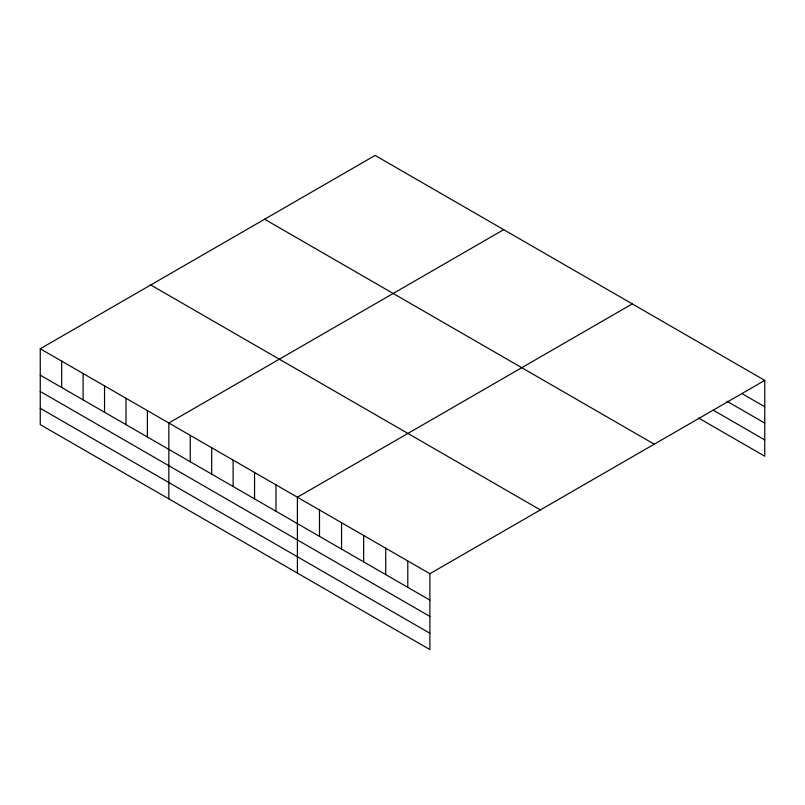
<?xml version="1.0" encoding="UTF-8"?>
<svg xmlns="http://www.w3.org/2000/svg" width="805" height="805" viewBox="0 0 805 805"><rect width="100%" height="100%" fill="white"/><g stroke="black" fill="none" stroke-linecap="round" stroke-linejoin="round"><path stroke-width="1.21" d="M429.88 616.419L429.88 573.713L40.25 348.766L40.25 424.617L429.88 649.575L429.88 616.419L40.25 391.472M40.25 348.766L375.12 155.425L764.75 380.383L764.75 456.234L698.509 417.996M503.699 229.667L168.829 422.997L168.829 498.848M632.277 303.898L297.407 497.228L297.407 573.09M429.88 573.713L764.75 380.383M742.673 394.017L764.75 406.767M726.905 401.232L764.75 423.088M713.23 410.168L764.75 439.912M264.614 219.232L654.244 444.179M150.756 284.96L540.386 509.917M40.25 375.14L429.88 600.097M40.25 408.296L429.88 633.243M407.803 560.964L407.803 587.348M385.726 548.225L385.726 574.599M363.649 535.476L363.649 561.85M341.562 522.727L341.562 549.111M319.484 509.978L319.484 536.361M275.974 484.862L275.974 511.235M254.551 472.485L254.551 498.869M233.118 460.118L233.118 486.492M211.685 447.741L211.685 474.125M190.262 435.374L190.262 461.748M147.395 410.62L147.395 437.004M125.972 398.254L125.972 424.638M104.539 385.877L104.539 412.261M83.106 373.51L83.106 399.894M61.683 361.133L61.683 387.517"/></g></svg>
